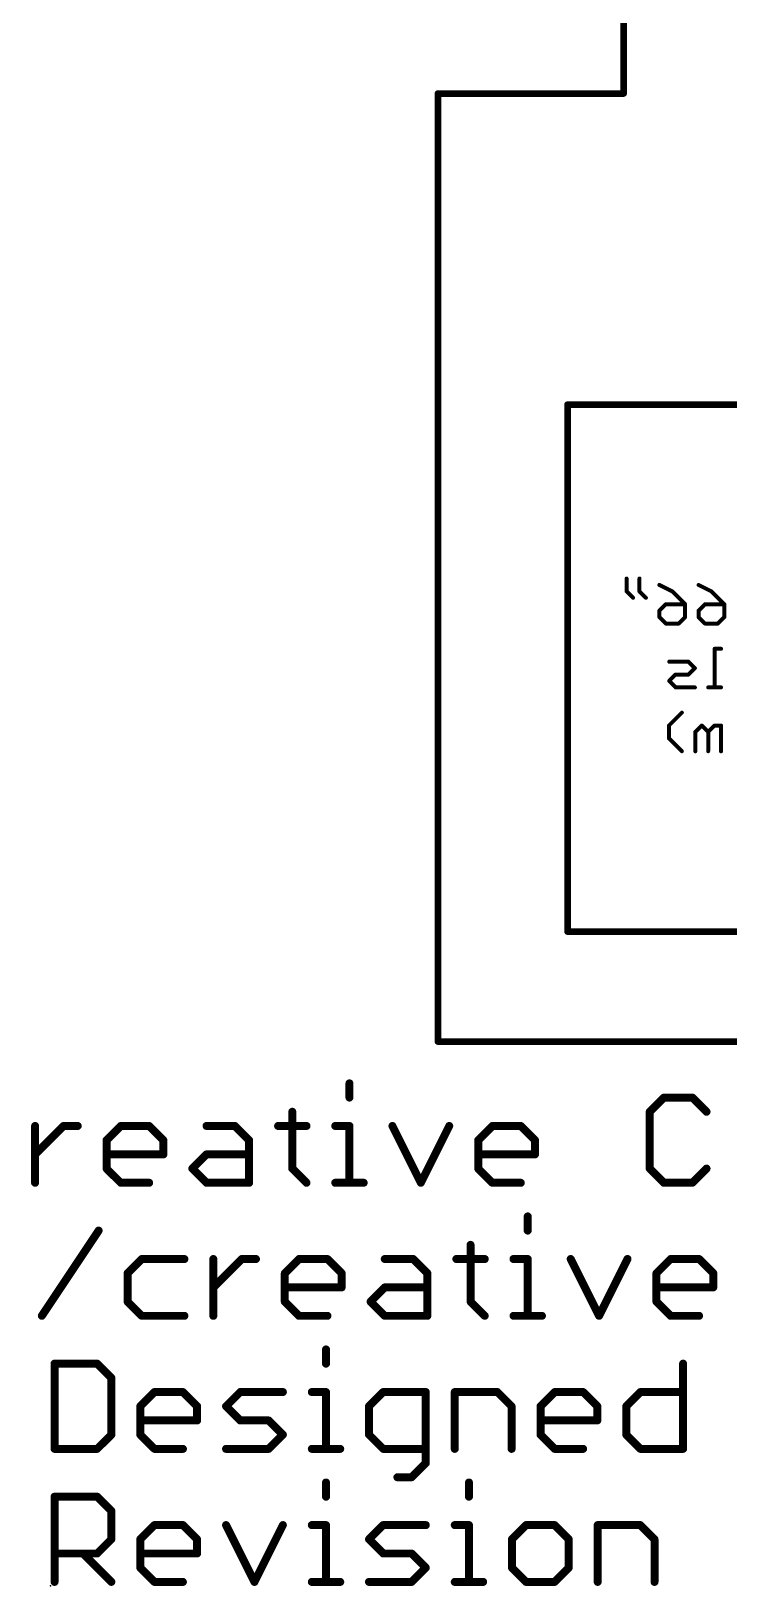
# Model space of a CAD drawing. Extents: x -38 to 69, y -31 to 38.
# Drawn here: x -6.72 to 6.6, y -30.48 to -0.8 of the extents above; entities that cross this region are included whole.
import ezdxf

# ---------------------------------------------------------------- set-up
doc = ezdxf.new("R2010")
doc.units = 0
for name, color, linetype in [('23', 53, 'CONTINUOUS'), ('49', 253, 'CONTINUOUS'), ('51', 53, 'CONTINUOUS')]:
    doc.layers.add(name, color=color, linetype=linetype)

msp = doc.modelspace()

# ---------------------------------------------------------------- linework, layer by layer
at = {"layer": '23'}
msp.add_point((-6.35, -30.48), dxfattribs=at)
at = {"layer": '49', "const_width": 0.127}
for points in [[(4.59, -1.988), (4.59, 2.812)], [(1.045, -20.088), (1.045, -1.988)], [(1.045, -1.988), (4.59, -1.988)], [(19.505, -20.088), (1.045, -20.088)]]:
    msp.add_lwpolyline(points, dxfattribs=at)
at = {"layer": '49', "const_width": 0.0635}
for points in [[(1.045, -1.9563, 1), (1.045, -2.0198)], [(1.0768, -1.988, 1), (1.0133, -1.988)], [(4.5583, -1.988, 1), (4.6217, -1.988)], [(4.59, -2.0198, 1), (4.59, -1.9563)], [(1.045, -20.0563, 1), (1.045, -20.1197)], [(1.0133, -20.088, 1), (1.0768, -20.088)]]:
    msp.add_lwpolyline(points, format="xyb", dxfattribs=at)
at = {"layer": '51'}
for points, const_width in [([(3.5518, -7.928, 1), (3.4882, -7.928)], 0.0635), ([(3.52, -7.8963, 1), (3.52, -7.9597)], 0.0635), ([(4.6658, -11.247, 1), (4.6277, -11.247)], 0.0381), ([(4.9115, -11.247, 1), (4.8734, -11.247)], 0.0381), ([(4.6277, -11.4927, 1), (4.6658, -11.4927)], 0.0381), ([(4.6602, -11.4793, 1), (4.6333, -11.5062)], 0.0381), ([(4.906, -11.4793, 1), (4.879, -11.5062)], 0.0381), ([(4.8734, -11.4927, 1), (4.9115, -11.4927)], 0.0381), ([(5.2808, -11.3528, 1), (5.2638, -11.3869)], 0.0381), ([(5.5315, -11.4793, 1), (5.5046, -11.5062)], 0.0381), ([(5.5095, -11.5098, 1), (5.5266, -11.4757)], 0.0381), ([(6.0292, -11.3528, 1), (6.0122, -11.3869)], 0.0381), ([(6.2799, -11.4793, 1), (6.253, -11.5062)], 0.0381), ([(6.2579, -11.5098, 1), (6.275, -11.4757)], 0.0381), ([(4.7562, -11.6291, 1), (4.7831, -11.6021)], 0.0381), ([(5.0019, -11.6291, 1), (5.0288, -11.6021)], 0.0381), ([(5.2913, -11.8614, 1), (5.2532, -11.8614)], 0.0381), ([(5.2588, -11.8479, 1), (5.2858, -11.8748)], 0.0381), ([(5.3952, -11.7194, 1), (5.3952, -11.7575)], 0.0381), ([(5.4086, -11.752, 1), (5.3817, -11.725)], 0.0381), ([(5.7828, -11.7385, 1), (5.7447, -11.7385)], 0.0381), ([(5.7503, -11.752, 1), (5.7772, -11.725)], 0.0381), ([(5.7638, -11.7575, 1), (5.7638, -11.7194)], 0.0381), ([(6.0398, -11.8614, 1), (6.0017, -11.8614)], 0.0381), ([(6.0072, -11.8479, 1), (6.0342, -11.8748)], 0.0381), ([(6.1436, -11.7194, 1), (6.1436, -11.7575)], 0.0381), ([(6.1571, -11.752, 1), (6.1301, -11.725)], 0.0381), ([(6.5312, -11.7385, 1), (6.4931, -11.7385)], 0.0381), ([(6.4987, -11.752, 1), (6.5257, -11.725)], 0.0381), ([(6.5122, -11.7575, 1), (6.5122, -11.7194)], 0.0381), ([(5.2532, -11.9842, 1), (5.2913, -11.9842)], 0.0381), ([(5.2858, -11.9708, 1), (5.2588, -11.9977)], 0.0381), ([(5.3952, -12.0881, 1), (5.3952, -12.1262)], 0.0381), ([(5.3817, -12.1206, 1), (5.4086, -12.0936)], 0.0381), ([(5.6274, -12.0936, 1), (5.6544, -12.1206)], 0.0381), ([(5.6409, -12.1262, 1), (5.6409, -12.0881)], 0.0381), ([(5.7447, -11.9842, 1), (5.7828, -11.9842)], 0.0381), ([(5.7772, -11.9977, 1), (5.7503, -11.9708)], 0.0381), ([(6.0342, -11.9708, 1), (6.0072, -11.9977)], 0.0381), ([(6.0017, -11.9842, 1), (6.0398, -11.9842)], 0.0381), ([(6.1436, -12.0881, 1), (6.1436, -12.1262)], 0.0381), ([(6.1301, -12.1206, 1), (6.1571, -12.0936)], 0.0381), ([(6.3759, -12.0936, 1), (6.4028, -12.1206)], 0.0381), ([(6.3893, -12.1262, 1), (6.3893, -12.0881)], 0.0381), ([(6.4931, -11.9842, 1), (6.5312, -11.9842)], 0.0381), ([(6.5257, -11.9977, 1), (6.4987, -11.9708)], 0.0381), ([(6.327, -12.57, 1), (6.327, -12.6081)], 0.0381), ([(6.346, -12.5891, 1), (6.3079, -12.5891)], 0.0381), ([(6.4498, -12.6081, 1), (6.4498, -12.57)], 0.0381), ([(5.4594, -12.8158, 1), (5.4594, -12.8539)], 0.0381), ([(5.5823, -13.0615, 1), (5.5823, -13.0996)], 0.0381), ([(5.5957, -13.094, 1), (5.5688, -13.0671)], 0.0381), ([(5.8415, -12.8213, 1), (5.8145, -12.8483)], 0.0381), ([(5.8145, -13.0671, 1), (5.8415, -13.094)], 0.0381), ([(5.828, -12.8539, 1), (5.828, -12.8158)], 0.0381), ([(5.828, -13.0996, 1), (5.828, -13.0615)], 0.0381), ([(5.9644, -12.9712, 1), (5.9374, -12.9442)], 0.0381), ([(5.9374, -12.9712, 1), (5.9644, -12.9442)], 0.0381), ([(5.4729, -13.19, 1), (5.4459, -13.2169)], 0.0381), ([(5.4459, -13.19, 1), (5.4729, -13.2169)], 0.0381), ([(5.5823, -13.3072, 1), (5.5823, -13.3453)], 0.0381), ([(5.5688, -13.3398, 1), (5.5957, -13.3128)], 0.0381), ([(5.9509, -13.3453, 1), (5.9509, -13.3072)], 0.0381), ([(6.2041, -13.3072, 1), (6.2041, -13.3453)], 0.0381), ([(6.3079, -13.3263, 1), (6.346, -13.3263)], 0.0381), ([(6.4498, -13.3453, 1), (6.4498, -13.3072)], 0.0381), ([(5.7149, -13.8217, 1), (5.6879, -13.7948)], 0.0381), ([(5.4422, -14.0405, 1), (5.4691, -14.0675)], 0.0381), ([(5.4747, -14.054, 1), (5.4366, -14.054)], 0.0381), ([(5.9449, -14.1634, 1), (5.9718, -14.1904)], 0.0381), ([(5.9774, -14.1769, 1), (5.9393, -14.1769)], 0.0381), ([(6.0947, -14.0405, 1), (6.0677, -14.0675)], 0.0381), ([(6.0947, -14.0675, 1), (6.0677, -14.0405)], 0.0381), ([(6.2231, -14.1769, 1), (6.185, -14.1769)], 0.0381), ([(6.1906, -14.1634, 1), (6.2176, -14.1904)], 0.0381), ([(6.1906, -14.1904, 1), (6.2176, -14.1634)], 0.0381), ([(6.327, -14.035, 1), (6.327, -14.0731)], 0.0381), ([(6.3404, -14.0675, 1), (6.3135, -14.0405)], 0.0381), ([(6.4689, -14.054, 1), (6.4308, -14.054)], 0.0381), ([(6.4498, -14.0731, 1), (6.4498, -14.035)], 0.0381), ([(5.4691, -14.2863, 1), (5.4422, -14.3132)], 0.0381), ([(5.4366, -14.2998, 1), (5.4747, -14.2998)], 0.0381), ([(5.6879, -14.559, 1), (5.7149, -14.532)], 0.0381), ([(5.9393, -14.5455, 1), (5.9774, -14.5455)], 0.0381), ([(6.185, -14.5455, 1), (6.2231, -14.5455)], 0.0381), ([(6.4308, -14.5455, 1), (6.4689, -14.5455)], 0.0381), ([(3.4882, -17.988, 1), (3.5518, -17.988)], 0.0635), ([(3.52, -17.9563, 1), (3.52, -18.0197)], 0.0635), ([(-0.6057, -20.8856, 1), (-0.6819, -20.8856)], 0.0762), ([(-1.6971, -21.428, 1), (-1.7733, -21.428)], 0.0762), ([(-0.6819, -21.1568, 1), (-0.6057, -21.1568)], 0.0762), ([(5.061, -21.401, 1), (5.1149, -21.4549)], 0.0762), ([(5.1261, -21.428, 1), (5.0499, -21.428)], 0.0762), ([(5.3591, -21.1187, 1), (5.3591, -21.1949)], 0.0762), ([(5.3861, -21.1838, 1), (5.3322, -21.1299)], 0.0762), ([(5.9284, -21.1299, 1), (5.8745, -21.1838)], 0.0762), ([(5.9015, -21.1949, 1), (5.9015, -21.1187)], 0.0762), ([(6.1457, -21.4549, 1), (6.1996, -21.401)], 0.0762), ([(-6.6069, -21.6991, 1), (-6.6831, -21.6991)], 0.0762), ([(-6.1026, -21.661, 1), (-6.1026, -21.7372)], 0.0762), ([(-6.0757, -21.7261, 1), (-6.1296, -21.6722)], 0.0762), ([(-5.8315, -21.7372, 1), (-5.8315, -21.661)], 0.0762), ([(-5.0095, -21.661, 1), (-5.0095, -21.7372)], 0.0762), ([(-4.9826, -21.7261, 1), (-5.0365, -21.6722)], 0.0762), ([(-4.4402, -21.6722, 1), (-4.4941, -21.7261)], 0.0762), ([(-4.4672, -21.7372, 1), (-4.4672, -21.661)], 0.0762), ([(-3.3724, -21.661, 1), (-3.3724, -21.7372)], 0.0762), ([(-2.8031, -21.6722, 1), (-2.857, -21.7261)], 0.0762), ([(-2.83, -21.7372, 1), (-2.83, -21.661)], 0.0762), ([(-2.0064, -21.661, 1), (-2.0064, -21.7372)], 0.0762), ([(-1.464, -21.7372, 1), (-1.464, -21.661)], 0.0762), ([(-0.9149, -21.661, 1), (-0.9149, -21.7372)], 0.0762), ([(-0.6057, -21.6991, 1), (-0.6819, -21.6991)], 0.0762), ([(-0.6438, -21.7372, 1), (-0.6438, -21.661)], 0.0762), ([(0.2106, -21.6821, 1), (0.1424, -21.7162)], 0.0762), ([(1.2952, -21.7162, 1), (1.2271, -21.6821)], 0.0762), ([(2.0848, -21.661, 1), (2.0848, -21.7372)], 0.0762), ([(2.1118, -21.7261, 1), (2.0579, -21.6722)], 0.0762), ([(2.6541, -21.6722, 1), (2.6002, -21.7261)], 0.0762), ([(2.6272, -21.7372, 1), (2.6272, -21.661)], 0.0762), ([(-5.2426, -21.9703, 1), (-5.3188, -21.9703)], 0.0762), ([(-5.3076, -21.9434, 1), (-5.2537, -21.9972)], 0.0762), ([(-4.1579, -21.9703, 1), (-4.2341, -21.9703)], 0.0762), ([(-4.223, -21.9972, 1), (-4.1691, -21.9434)], 0.0762), ([(-2.5208, -21.9703, 1), (-2.597, -21.9703)], 0.0762), ([(-2.5858, -21.9972, 1), (-2.5319, -21.9434)], 0.0762), ([(1.8518, -21.9703, 1), (1.7756, -21.9703)], 0.0762), ([(1.7867, -21.9434, 1), (1.8406, -21.9972)], 0.0762), ([(2.9364, -21.9703, 1), (2.8602, -21.9703)], 0.0762), ([(2.8714, -21.9972, 1), (2.9253, -21.9434)], 0.0762), ([(-6.6719, -22.2145, 1), (-6.618, -22.2684)], 0.0762), ([(-5.2807, -22.2034, 1), (-5.2807, -22.2796)], 0.0762), ([(-4.2341, -22.2415, 1), (-4.1579, -22.2415)], 0.0762), ([(-4.196, -22.2796, 1), (-4.196, -22.2034)], 0.0762), ([(-3.3724, -22.2034, 1), (-3.3724, -22.2796)], 0.0762), ([(-3.3454, -22.2684, 1), (-3.3993, -22.2145)], 0.0762), ([(-2.5589, -22.2796, 1), (-2.5589, -22.2034)], 0.0762), ([(1.8137, -22.2034, 1), (1.8137, -22.2796)], 0.0762), ([(2.8602, -22.2415, 1), (2.9364, -22.2415)], 0.0762), ([(2.8983, -22.2796, 1), (2.8983, -22.2034)], 0.0762), ([(-5.2537, -22.4857, 1), (-5.3076, -22.5396)], 0.0762), ([(-5.3188, -22.5126, 1), (-5.2426, -22.5126)], 0.0762), ([(-3.6166, -22.4857, 1), (-3.6705, -22.5396)], 0.0762), ([(-3.6705, -22.4857, 1), (-3.6166, -22.5396)], 0.0762), ([(-1.7083, -22.4857, 1), (-1.7621, -22.5396)], 0.0762), ([(-1.7733, -22.5126, 1), (-1.6971, -22.5126)], 0.0762), ([(1.8406, -22.4857, 1), (1.7867, -22.5396)], 0.0762), ([(1.7756, -22.5126, 1), (1.8518, -22.5126)], 0.0762), ([(5.1149, -22.4857, 1), (5.061, -22.5396)], 0.0762), ([(5.0499, -22.5126, 1), (5.1261, -22.5126)], 0.0762), ([(6.1996, -22.5396, 1), (6.1457, -22.4857)], 0.0762), ([(-6.6831, -22.7838, 1), (-6.6069, -22.7838)], 0.0762), ([(-5.0095, -22.7457, 1), (-5.0095, -22.8219)], 0.0762), ([(-5.0365, -22.8107, 1), (-4.9826, -22.7569)], 0.0762), ([(-4.4672, -22.8219, 1), (-4.4672, -22.7457)], 0.0762), ([(-3.3724, -22.7457, 1), (-3.3724, -22.8219)], 0.0762), ([(-3.3993, -22.8107, 1), (-3.3454, -22.7569)], 0.0762), ([(-2.597, -22.7838, 1), (-2.5208, -22.7838)], 0.0762), ([(-2.5589, -22.8219, 1), (-2.5589, -22.7457)], 0.0762), ([(-1.491, -22.8107, 1), (-1.4371, -22.7569)], 0.0762), ([(-0.9149, -22.7457, 1), (-0.9149, -22.8219)], 0.0762), ([(-0.6819, -22.7838, 1), (-0.6057, -22.7838)], 0.0762), ([(-0.3726, -22.8219, 1), (-0.3726, -22.7457)], 0.0762), ([(0.6848, -22.7668, 1), (0.7529, -22.8008)], 0.0762), ([(0.6848, -22.8008, 1), (0.7529, -22.7668)], 0.0762), ([(2.0848, -22.7457, 1), (2.0848, -22.8219)], 0.0762), ([(2.0579, -22.8107, 1), (2.1118, -22.7569)], 0.0762), ([(2.6272, -22.8219, 1), (2.6272, -22.7457)], 0.0762), ([(5.3591, -22.7457, 1), (5.3591, -22.8219)], 0.0762), ([(5.3322, -22.8107, 1), (5.3861, -22.7569)], 0.0762), ([(5.8745, -22.7569, 1), (5.9284, -22.8107)], 0.0762), ([(5.9015, -22.8219, 1), (5.9015, -22.7457)], 0.0762), ([(2.7971, -23.4256, 1), (2.7209, -23.4256)], 0.0762), ([(-5.4002, -23.7179, 1), (-5.4636, -23.6757)], 0.0762), ([(2.7209, -23.6968, 1), (2.7971, -23.6968)], 0.0762), ([(1.7056, -23.968, 1), (1.6294, -23.968)], 0.0762), ([(-4.6082, -24.201, 1), (-4.6082, -24.2772)], 0.0762), ([(-4.5813, -24.2661, 1), (-4.6352, -24.2122)], 0.0762), ([(-3.7948, -24.2772, 1), (-3.7948, -24.201)], 0.0762), ([(-3.2042, -24.2391, 1), (-3.2804, -24.2391)], 0.0762), ([(-2.6999, -24.201, 1), (-2.6999, -24.2772)], 0.0762), ([(-2.673, -24.2661, 1), (-2.7269, -24.2122)], 0.0762), ([(-2.4288, -24.2772, 1), (-2.4288, -24.201)], 0.0762), ([(-1.6068, -24.201, 1), (-1.6068, -24.2772)], 0.0762), ([(-1.5799, -24.2661, 1), (-1.6337, -24.2122)], 0.0762), ([(-1.0375, -24.2122, 1), (-1.0914, -24.2661)], 0.0762), ([(-1.0645, -24.2772, 1), (-1.0645, -24.201)], 0.0762), ([(0.0304, -24.201, 1), (0.0304, -24.2772)], 0.0762), ([(0.5996, -24.2122, 1), (0.5458, -24.2661)], 0.0762), ([(0.5727, -24.2772, 1), (0.5727, -24.201)], 0.0762), ([(1.3964, -24.201, 1), (1.3964, -24.2772)], 0.0762), ([(1.9387, -24.2772, 1), (1.9387, -24.201)], 0.0762), ([(2.4878, -24.201, 1), (2.4878, -24.2772)], 0.0762), ([(2.7971, -24.2391, 1), (2.7209, -24.2391)], 0.0762), ([(2.759, -24.2772, 1), (2.759, -24.201)], 0.0762), ([(3.6133, -24.2221, 1), (3.5452, -24.2562)], 0.0762), ([(4.698, -24.2562, 1), (4.6298, -24.2221)], 0.0762), ([(5.4876, -24.201, 1), (5.4876, -24.2772)], 0.0762), ([(5.5145, -24.2661, 1), (5.4606, -24.2122)], 0.0762), ([(6.0568, -24.2122, 1), (6.0029, -24.2661)], 0.0762), ([(6.0299, -24.2772, 1), (6.0299, -24.201)], 0.0762), ([(-4.8413, -24.5103, 1), (-4.9175, -24.5103)], 0.0762), ([(-4.9064, -24.4834, 1), (-4.8525, -24.5372)], 0.0762), ([(-1.8399, -24.5103, 1), (-1.9161, -24.5103)], 0.0762), ([(-1.9049, -24.4834, 1), (-1.851, -24.5372)], 0.0762), ([(-0.7552, -24.5103, 1), (-0.8314, -24.5103)], 0.0762), ([(-0.8202, -24.5372, 1), (-0.7664, -24.4834)], 0.0762), ([(0.882, -24.5103, 1), (0.8058, -24.5103)], 0.0762), ([(0.8169, -24.5372, 1), (0.8708, -24.4834)], 0.0762), ([(5.2545, -24.5103, 1), (5.1783, -24.5103)], 0.0762), ([(5.1894, -24.4834, 1), (5.2433, -24.5372)], 0.0762), ([(6.3391, -24.5103, 1), (6.2629, -24.5103)], 0.0762), ([(6.2741, -24.5372, 1), (6.328, -24.4834)], 0.0762), ([(-3.2692, -24.7545, 1), (-3.2153, -24.8084)], 0.0762), ([(-1.878, -24.7434, 1), (-1.878, -24.8196)], 0.0762), ([(-0.8314, -24.7815, 1), (-0.7552, -24.7815)], 0.0762), ([(-0.7933, -24.8196, 1), (-0.7933, -24.7434)], 0.0762), ([(0.0304, -24.7434, 1), (0.0304, -24.8196)], 0.0762), ([(0.0573, -24.8084, 1), (0.0034, -24.7545)], 0.0762), ([(0.8439, -24.8196, 1), (0.8439, -24.7434)], 0.0762), ([(5.2164, -24.7434, 1), (5.2164, -24.8196)], 0.0762), ([(6.2629, -24.7815, 1), (6.3391, -24.7815)], 0.0762), ([(6.301, -24.8196, 1), (6.301, -24.7434)], 0.0762), ([(-4.8525, -25.0257, 1), (-4.9064, -25.0796)], 0.0762), ([(-4.9175, -25.0526, 1), (-4.8413, -25.0526)], 0.0762), ([(-1.851, -25.0257, 1), (-1.9049, -25.0796)], 0.0762), ([(-1.9161, -25.0526, 1), (-1.8399, -25.0526)], 0.0762), ([(-0.2139, -25.0257, 1), (-0.2677, -25.0796)], 0.0762), ([(-0.2677, -25.0257, 1), (-0.2139, -25.0796)], 0.0762), ([(1.6945, -25.0257, 1), (1.6406, -25.0796)], 0.0762), ([(1.6294, -25.0526, 1), (1.7056, -25.0526)], 0.0762), ([(5.2433, -25.0257, 1), (5.1894, -25.0796)], 0.0762), ([(5.1783, -25.0526, 1), (5.2545, -25.0526)], 0.0762), ([(-6.5483, -25.3027, 1), (-6.4849, -25.3449)], 0.0762), ([(-4.6082, -25.2857, 1), (-4.6082, -25.3619)], 0.0762), ([(-4.6352, -25.3507, 1), (-4.5813, -25.2969)], 0.0762), ([(-3.7948, -25.3619, 1), (-3.7948, -25.2857)], 0.0762), ([(-3.2804, -25.3238, 1), (-3.2042, -25.3238)], 0.0762), ([(-1.6068, -25.2857, 1), (-1.6068, -25.3619)], 0.0762), ([(-1.6337, -25.3507, 1), (-1.5799, -25.2969)], 0.0762), ([(-1.0645, -25.3619, 1), (-1.0645, -25.2857)], 0.0762), ([(0.0304, -25.2857, 1), (0.0304, -25.3619)], 0.0762), ([(0.0034, -25.3507, 1), (0.0573, -25.2969)], 0.0762), ([(0.8058, -25.3238, 1), (0.882, -25.3238)], 0.0762), ([(0.8439, -25.3619, 1), (0.8439, -25.2857)], 0.0762), ([(1.9117, -25.3507, 1), (1.9656, -25.2969)], 0.0762), ([(2.4878, -25.2857, 1), (2.4878, -25.3619)], 0.0762), ([(2.7209, -25.3238, 1), (2.7971, -25.3238)], 0.0762), ([(3.0301, -25.3619, 1), (3.0301, -25.2857)], 0.0762), ([(4.0875, -25.3068, 1), (4.1556, -25.3408)], 0.0762), ([(4.0875, -25.3408, 1), (4.1556, -25.3068)], 0.0762), ([(5.4876, -25.2857, 1), (5.4876, -25.3619)], 0.0762), ([(5.4606, -25.3507, 1), (5.5145, -25.2969)], 0.0762), ([(6.0299, -25.3619, 1), (6.0299, -25.2857)], 0.0762), ([(-1.0531, -25.9656, 1), (-1.1293, -25.9656)], 0.0762), ([(-6.2357, -26.2368, 1), (-6.3119, -26.2368)], 0.0762), ([(-6.2738, -26.1987, 1), (-6.2738, -26.2749)], 0.0762), ([(-5.4334, -26.2099, 1), (-5.4872, -26.2638)], 0.0762), ([(-5.4603, -26.2749, 1), (-5.4603, -26.1987)], 0.0762), ([(-1.1293, -26.2368, 1), (-1.0531, -26.2368)], 0.0762), ([(5.7633, -26.2368, 1), (5.6871, -26.2368)], 0.0762), ([(-5.151, -26.508, 1), (-5.2272, -26.508)], 0.0762), ([(-5.2161, -26.5349, 1), (-5.1622, -26.481)], 0.0762), ([(-4.3655, -26.741, 1), (-4.3655, -26.8172)], 0.0762), ([(-4.3385, -26.8061, 1), (-4.3924, -26.7522)], 0.0762), ([(-3.7962, -26.7522, 1), (-3.8501, -26.8061)], 0.0762), ([(-3.8232, -26.8172, 1), (-3.8232, -26.741)], 0.0762), ([(-2.7283, -26.741, 1), (-2.7283, -26.8172)], 0.0762), ([(-2.7014, -26.8061, 1), (-2.7553, -26.7522)], 0.0762), ([(-1.9148, -26.8172, 1), (-1.9148, -26.741)], 0.0762), ([(-1.3623, -26.741, 1), (-1.3623, -26.8172)], 0.0762), ([(-1.0531, -26.7791, 1), (-1.1293, -26.7791)], 0.0762), ([(-1.0912, -26.8172, 1), (-1.0912, -26.741)], 0.0762), ([(0.0003, -26.741, 1), (0.0003, -26.8172)], 0.0762), ([(0.0272, -26.8061, 1), (-0.0267, -26.7522)], 0.0762), ([(0.8519, -26.7791, 1), (0.7757, -26.7791)], 0.0762), ([(0.8138, -26.8172, 1), (0.8138, -26.741)], 0.0762), ([(1.4044, -26.7791, 1), (1.3282, -26.7791)], 0.0762), ([(1.3663, -26.741, 1), (1.3663, -26.8172)], 0.0762), ([(2.2067, -26.7522, 1), (2.1528, -26.8061)], 0.0762), ([(2.1798, -26.8172, 1), (2.1798, -26.741)], 0.0762), ([(3.2746, -26.741, 1), (3.2746, -26.8172)], 0.0762), ([(3.3015, -26.8061, 1), (3.2476, -26.7522)], 0.0762), ([(3.8439, -26.7522, 1), (3.79, -26.8061)], 0.0762), ([(3.8169, -26.8172, 1), (3.8169, -26.741)], 0.0762), ([(4.9117, -26.741, 1), (4.9117, -26.8172)], 0.0762), ([(4.9387, -26.8061, 1), (4.8848, -26.7522)], 0.0762), ([(5.7252, -26.8172, 1), (5.7252, -26.741)], 0.0762), ([(-4.5985, -27.0503, 1), (-4.6747, -27.0503)], 0.0762), ([(-4.6636, -27.0234, 1), (-4.6097, -27.0772)], 0.0762), ([(-3.5139, -27.0503, 1), (-3.5901, -27.0503)], 0.0762), ([(-3.5789, -27.0772, 1), (-3.525, -27.0234)], 0.0762), ([(-2.9725, -27.0234, 1), (-3.0264, -27.0772)], 0.0762), ([(-3.0264, -27.0234, 1), (-2.9725, -27.0772)], 0.0762), ([(-0.2328, -27.0503, 1), (-0.309, -27.0503)], 0.0762), ([(-0.2978, -27.0234, 1), (-0.244, -27.0772)], 0.0762), ([(2.489, -27.0503, 1), (2.4128, -27.0503)], 0.0762), ([(2.424, -27.0772, 1), (2.4779, -27.0234)], 0.0762), ([(3.0415, -27.0503, 1), (2.9653, -27.0503)], 0.0762), ([(2.9765, -27.0234, 1), (3.0304, -27.0772)], 0.0762), ([(4.1262, -27.0503, 1), (4.05, -27.0503)], 0.0762), ([(4.0611, -27.0772, 1), (4.115, -27.0234)], 0.0762), ([(4.6787, -27.0503, 1), (4.6025, -27.0503)], 0.0762), ([(4.6136, -27.0234, 1), (4.6675, -27.0772)], 0.0762), ([(-4.6366, -27.2834, 1), (-4.6366, -27.3596)], 0.0762), ([(-3.5901, -27.3215, 1), (-3.5139, -27.3215)], 0.0762), ([(-3.552, -27.3596, 1), (-3.552, -27.2834)], 0.0762), ([(-2.7283, -27.2834, 1), (-2.7283, -27.3596)], 0.0762), ([(-2.7553, -27.3484, 1), (-2.7014, -27.2945)], 0.0762), ([(-2.1591, -27.2945, 1), (-2.2129, -27.3484)], 0.0762), ([(-2.186, -27.3596, 1), (-2.186, -27.2834)], 0.0762), ([(3.0034, -27.2834, 1), (3.0034, -27.3596)], 0.0762), ([(4.05, -27.3215, 1), (4.1262, -27.3215)], 0.0762), ([(4.0881, -27.3596, 1), (4.0881, -27.2834)], 0.0762), ([(-5.2272, -27.5926, 1), (-5.151, -27.5926)], 0.0762), ([(-5.1622, -27.6196, 1), (-5.2161, -27.5657)], 0.0762), ([(-4.6097, -27.5657, 1), (-4.6636, -27.6196)], 0.0762), ([(-4.6747, -27.5926, 1), (-4.5985, -27.5926)], 0.0762), ([(-1.8879, -27.6196, 1), (-1.9418, -27.5657)], 0.0762), ([(-1.9418, -27.6196, 1), (-1.8879, -27.5657)], 0.0762), ([(-0.244, -27.5657, 1), (-0.2978, -27.6196)], 0.0762), ([(-0.309, -27.5926, 1), (-0.2328, -27.5926)], 0.0762), ([(3.0304, -27.5657, 1), (2.9765, -27.6196)], 0.0762), ([(2.9653, -27.5926, 1), (3.0415, -27.5926)], 0.0762), ([(4.6675, -27.5657, 1), (4.6136, -27.6196)], 0.0762), ([(4.6025, -27.5926, 1), (4.6787, -27.5926)], 0.0762), ([(-6.2738, -27.8257, 1), (-6.2738, -27.9019)], 0.0762), ([(-6.3119, -27.8638, 1), (-6.2357, -27.8638)], 0.0762), ([(-5.4872, -27.8369, 1), (-5.4334, -27.8907)], 0.0762), ([(-5.4603, -27.9019, 1), (-5.4603, -27.8257)], 0.0762), ([(-4.3655, -27.8257, 1), (-4.3655, -27.9019)], 0.0762), ([(-4.3924, -27.8907, 1), (-4.3385, -27.8369)], 0.0762), ([(-3.8232, -27.9019, 1), (-3.8232, -27.8257)], 0.0762), ([(-2.9995, -27.8257, 1), (-2.9995, -27.9019)], 0.0762), ([(-2.2129, -27.8369, 1), (-2.1591, -27.8907)], 0.0762), ([(-2.186, -27.9019, 1), (-2.186, -27.8257)], 0.0762), ([(-1.3623, -27.8257, 1), (-1.3623, -27.9019)], 0.0762), ([(-1.1293, -27.8638, 1), (-1.0531, -27.8638)], 0.0762), ([(-0.82, -27.9019, 1), (-0.82, -27.8257)], 0.0762), ([(0.0003, -27.8257, 1), (0.0003, -27.9019)], 0.0762), ([(-0.0267, -27.8907, 1), (0.0272, -27.8369)], 0.0762), ([(0.8138, -27.9019, 1), (0.8138, -27.8257)], 0.0762), ([(1.3282, -27.8638, 1), (1.4044, -27.8638)], 0.0762), ([(2.4128, -27.8638, 1), (2.489, -27.8638)], 0.0762), ([(3.2746, -27.8257, 1), (3.2746, -27.9019)], 0.0762), ([(3.2476, -27.8907, 1), (3.3015, -27.8369)], 0.0762), ([(3.8169, -27.9019, 1), (3.8169, -27.8257)], 0.0762), ([(4.9117, -27.8257, 1), (4.9117, -27.9019)], 0.0762), ([(4.8848, -27.8907, 1), (4.9387, -27.8369)], 0.0762), ([(5.6871, -27.8638, 1), (5.7633, -27.8638)], 0.0762), ([(5.7252, -27.9019, 1), (5.7252, -27.8257)], 0.0762), ([(0.7757, -28.135, 1), (0.8519, -28.135)], 0.0762), ([(0.8407, -28.1619, 1), (0.7868, -28.108)], 0.0762), ([(-1.0531, -28.5056, 1), (-1.1293, -28.5056)], 0.0762), ([(0.2714, -28.368, 1), (0.2714, -28.4442)], 0.0762), ([(0.5157, -28.3792, 1), (0.5695, -28.4331)], 0.0762), ([(0.5426, -28.4442, 1), (0.5426, -28.368)], 0.0762), ([(1.6755, -28.5056, 1), (1.5993, -28.5056)], 0.0762), ([(-6.2357, -28.7768, 1), (-6.3119, -28.7768)], 0.0762), ([(-6.2738, -28.7387, 1), (-6.2738, -28.8149)], 0.0762), ([(-5.4334, -28.7499, 1), (-5.4872, -28.8038)], 0.0762), ([(-5.4603, -28.8149, 1), (-5.4603, -28.7387)], 0.0762), ([(-1.1293, -28.7768, 1), (-1.0531, -28.7768)], 0.0762), ([(1.5993, -28.7768, 1), (1.6755, -28.7768)], 0.0762), ([(-5.151, -29.048, 1), (-5.2272, -29.048)], 0.0762), ([(-5.2161, -29.0749, 1), (-5.1622, -29.021)], 0.0762), ([(-4.3655, -29.281, 1), (-4.3655, -29.3572)], 0.0762), ([(-4.3385, -29.3461, 1), (-4.3924, -29.2922)], 0.0762), ([(-3.7962, -29.2922, 1), (-3.8501, -29.3461)], 0.0762), ([(-3.8232, -29.3572, 1), (-3.8232, -29.281)], 0.0762), ([(-2.9654, -29.3021, 1), (-3.0336, -29.3362)], 0.0762), ([(-1.8808, -29.3362, 1), (-1.9489, -29.3021)], 0.0762), ([(-1.3623, -29.281, 1), (-1.3623, -29.3572)], 0.0762), ([(-1.0531, -29.3191, 1), (-1.1293, -29.3191)], 0.0762), ([(-1.0912, -29.3572, 1), (-1.0912, -29.281)], 0.0762), ([(0.0003, -29.281, 1), (0.0003, -29.3572)], 0.0762), ([(0.0272, -29.3461, 1), (-0.0267, -29.2922)], 0.0762), ([(0.8138, -29.3572, 1), (0.8138, -29.281)], 0.0762), ([(1.3663, -29.281, 1), (1.3663, -29.3572)], 0.0762), ([(1.6755, -29.3191, 1), (1.5993, -29.3191)], 0.0762), ([(1.6374, -29.3572, 1), (1.6374, -29.281)], 0.0762), ([(2.7289, -29.281, 1), (2.7289, -29.3572)], 0.0762), ([(2.7558, -29.3461, 1), (2.7019, -29.2922)], 0.0762), ([(3.2981, -29.2922, 1), (3.2443, -29.3461)], 0.0762), ([(3.2712, -29.3572, 1), (3.2712, -29.281)], 0.0762), ([(4.133, -29.3191, 1), (4.0568, -29.3191)], 0.0762), ([(4.0949, -29.281, 1), (4.0949, -29.3572)], 0.0762), ([(4.9353, -29.2922, 1), (4.8814, -29.3461)], 0.0762), ([(4.9084, -29.3572, 1), (4.9084, -29.281)], 0.0762), ([(-5.2272, -29.5903, 1), (-5.151, -29.5903)], 0.0762), ([(-5.1622, -29.6172, 1), (-5.2161, -29.5634)], 0.0762), ([(-4.5985, -29.5903, 1), (-4.6747, -29.5903)], 0.0762), ([(-4.6636, -29.5634, 1), (-4.6097, -29.6172)], 0.0762), ([(-3.5139, -29.5903, 1), (-3.5901, -29.5903)], 0.0762), ([(-3.5789, -29.6172, 1), (-3.525, -29.5634)], 0.0762), ([(-0.244, -29.5634, 1), (-0.2978, -29.6172)], 0.0762), ([(-0.2978, -29.5634, 1), (-0.244, -29.6172)], 0.0762), ([(2.4958, -29.5903, 1), (2.4196, -29.5903)], 0.0762), ([(2.4308, -29.5634, 1), (2.4846, -29.6172)], 0.0762), ([(3.5805, -29.5903, 1), (3.5043, -29.5903)], 0.0762), ([(3.5154, -29.6172, 1), (3.5693, -29.5634)], 0.0762), ([(5.2176, -29.5903, 1), (5.1414, -29.5903)], 0.0762), ([(5.1526, -29.6172, 1), (5.2065, -29.5634)], 0.0762), ([(-6.2738, -29.8234, 1), (-6.2738, -29.8996)], 0.0762), ([(-5.7045, -29.8345, 1), (-5.7584, -29.8884)], 0.0762), ([(-5.4872, -29.8345, 1), (-5.4334, -29.8884)], 0.0762), ([(-5.4603, -29.8996, 1), (-5.4603, -29.8234)], 0.0762), ([(-4.6366, -29.8234, 1), (-4.6366, -29.8996)], 0.0762), ([(-3.5901, -29.8615, 1), (-3.5139, -29.8615)], 0.0762), ([(-3.552, -29.8996, 1), (-3.552, -29.8234)], 0.0762), ([(0.0003, -29.8234, 1), (0.0003, -29.8996)], 0.0762), ([(-0.0267, -29.8884, 1), (0.0272, -29.8345)], 0.0762), ([(0.5695, -29.8345, 1), (0.5157, -29.8884)], 0.0762), ([(0.5426, -29.8996, 1), (0.5426, -29.8234)], 0.0762), ([(-4.6097, -30.1057, 1), (-4.6636, -30.1596)], 0.0762), ([(-4.6747, -30.1326, 1), (-4.5985, -30.1326)], 0.0762), ([(0.8407, -30.1596, 1), (0.7868, -30.1057)], 0.0762), ([(0.7868, -30.1596, 1), (0.8407, -30.1057)], 0.0762), ([(2.4846, -30.1057, 1), (2.4308, -30.1596)], 0.0762), ([(2.4196, -30.1326, 1), (2.4958, -30.1326)], 0.0762), ([(3.5043, -30.1326, 1), (3.5805, -30.1326)], 0.0762), ([(3.5693, -30.1596, 1), (3.5154, -30.1057)], 0.0762), ([(-6.3119, -30.4038, 1), (-6.2357, -30.4038)], 0.0762), ([(-5.2161, -30.4307, 1), (-5.1622, -30.3769)], 0.0762), ([(-4.3655, -30.3657, 1), (-4.3655, -30.4419)], 0.0762), ([(-4.3924, -30.4307, 1), (-4.3385, -30.3769)], 0.0762), ([(-3.8232, -30.4419, 1), (-3.8232, -30.3657)], 0.0762), ([(-2.4912, -30.3868, 1), (-2.4231, -30.4208)], 0.0762), ([(-2.4912, -30.4208, 1), (-2.4231, -30.3868)], 0.0762), ([(-1.3623, -30.3657, 1), (-1.3623, -30.4419)], 0.0762), ([(-1.1293, -30.4038, 1), (-1.0531, -30.4038)], 0.0762), ([(-0.82, -30.4419, 1), (-0.82, -30.3657)], 0.0762), ([(-0.2709, -30.3657, 1), (-0.2709, -30.4419)], 0.0762), ([(0.5157, -30.3769, 1), (0.5695, -30.4307)], 0.0762), ([(0.5426, -30.4419, 1), (0.5426, -30.3657)], 0.0762), ([(1.3663, -30.3657, 1), (1.3663, -30.4419)], 0.0762), ([(1.5993, -30.4038, 1), (1.6755, -30.4038)], 0.0762), ([(1.9086, -30.4419, 1), (1.9086, -30.3657)], 0.0762), ([(2.7289, -30.3657, 1), (2.7289, -30.4419)], 0.0762), ([(2.7019, -30.4307, 1), (2.7558, -30.3769)], 0.0762), ([(3.2443, -30.3769, 1), (3.2981, -30.4307)], 0.0762), ([(3.2712, -30.4419, 1), (3.2712, -30.3657)], 0.0762), ([(4.0568, -30.4038, 1), (4.133, -30.4038)], 0.0762), ([(5.1414, -30.4038, 1), (5.2176, -30.4038)], 0.0762)]:
    msp.add_lwpolyline(points, format="xyb", dxfattribs=dict(at, const_width=const_width))
for points, const_width in [([(3.52, -17.988), (3.52, -7.928)], 0.127), ([(3.52, -7.928), (16.94, -7.928)], 0.127), ([(4.6467, -11.247), (4.6467, -11.4927)], 0.0762), ([(4.8925, -11.247), (4.8925, -11.4927)], 0.0762), ([(4.6467, -11.4927), (4.7696, -11.6156)], 0.0762), ([(4.8925, -11.4927), (5.0154, -11.6156)], 0.0762), ([(5.2723, -11.3699), (5.518, -11.4927)], 0.0762), ([(5.518, -11.4927), (5.7638, -11.7385)], 0.0762), ([(6.0207, -11.3699), (6.2665, -11.4927)], 0.0762), ([(6.2665, -11.4927), (6.5122, -11.7385)], 0.0762), ([(5.2723, -11.8614), (5.3952, -11.7385)], 0.0762), ([(5.2723, -11.9842), (5.2723, -11.8614)], 0.0762), ([(5.3952, -11.7385), (5.7638, -11.7385)], 0.0762), ([(5.7638, -11.7385), (5.7638, -11.9842)], 0.0762), ([(6.0207, -11.8614), (6.1436, -11.7385)], 0.0762), ([(6.0207, -11.9842), (6.0207, -11.8614)], 0.0762), ([(6.1436, -11.7385), (6.5122, -11.7385)], 0.0762), ([(6.5122, -11.7385), (6.5122, -11.9842)], 0.0762), ([(5.3952, -12.1071), (5.2723, -11.9842)], 0.0762), ([(5.6409, -12.1071), (5.3952, -12.1071)], 0.0762), ([(5.7638, -11.9842), (5.6409, -12.1071)], 0.0762), ([(6.1436, -12.1071), (6.0207, -11.9842)], 0.0762), ([(6.3893, -12.1071), (6.1436, -12.1071)], 0.0762), ([(6.5122, -11.9842), (6.3893, -12.1071)], 0.0762), ([(6.4498, -12.5891), (6.327, -12.5891)], 0.0762), ([(6.327, -12.5891), (6.327, -13.3263)], 0.0762), ([(5.828, -12.8348), (5.4594, -12.8348)], 0.0762), ([(5.4594, -13.2034), (5.5823, -13.0806)], 0.0762), ([(5.5823, -13.0806), (5.828, -13.0806)], 0.0762), ([(5.9509, -12.9577), (5.828, -12.8348)], 0.0762), ([(5.828, -13.0806), (5.9509, -12.9577)], 0.0762), ([(5.5823, -13.3263), (5.4594, -13.2034)], 0.0762), ([(5.9509, -13.3263), (5.5823, -13.3263)], 0.0762), ([(6.4498, -13.3263), (6.2041, -13.3263)], 0.0762), ([(5.4557, -14.054), (5.7014, -13.8083)], 0.0762), ([(5.4557, -14.2998), (5.4557, -14.054)], 0.0762), ([(6.0812, -14.054), (5.9583, -14.1769)], 0.0762), ([(5.9583, -14.1769), (5.9583, -14.5455)], 0.0762), ([(6.2041, -14.1769), (6.0812, -14.054)], 0.0762), ([(6.327, -14.054), (6.2041, -14.1769)], 0.0762), ([(6.2041, -14.1769), (6.2041, -14.5455)], 0.0762), ([(6.4498, -14.054), (6.327, -14.054)], 0.0762), ([(6.4498, -14.5455), (6.4498, -14.054)], 0.0762), ([(5.7014, -14.5455), (5.4557, -14.2998)], 0.0762), ([(16.94, -17.988), (3.52, -17.988)], 0.127), ([(-0.6438, -20.8856), (-0.6438, -21.1568)], 0.1524), ([(-1.7352, -21.428), (-1.7352, -22.5126)], 0.1524), ([(5.3591, -21.1568), (5.088, -21.428)], 0.1524), ([(5.088, -21.428), (5.088, -22.5126)], 0.1524), ([(5.9015, -21.1568), (5.3591, -21.1568)], 0.1524), ([(6.1726, -21.428), (5.9015, -21.1568)], 0.1524), ([(-6.645, -22.7838), (-6.645, -21.6991)], 0.1524), ([(-6.645, -22.2415), (-6.1026, -21.6991)], 0.1524), ([(-6.1026, -21.6991), (-5.8315, -21.6991)], 0.1524), ([(-5.2807, -21.9703), (-5.0095, -21.6991)], 0.1524), ([(-5.0095, -21.6991), (-4.4672, -21.6991)], 0.1524), ([(-4.4672, -21.6991), (-4.196, -21.9703)], 0.1524), ([(-3.3724, -21.6991), (-2.83, -21.6991)], 0.1524), ([(-2.83, -21.6991), (-2.5589, -21.9703)], 0.1524), ([(-2.0064, -21.6991), (-1.464, -21.6991)], 0.1524), ([(-0.9149, -21.6991), (-0.6438, -21.6991)], 0.1524), ([(-0.6438, -21.6991), (-0.6438, -22.7838)], 0.1524), ([(0.1765, -21.6991), (0.7188, -22.7838)], 0.1524), ([(0.7188, -22.7838), (1.2612, -21.6991)], 0.1524), ([(1.8137, -21.9703), (2.0848, -21.6991)], 0.1524), ([(2.0848, -21.6991), (2.6272, -21.6991)], 0.1524), ([(2.6272, -21.6991), (2.8983, -21.9703)], 0.1524), ([(-5.2807, -22.5126), (-5.2807, -21.9703)], 0.1524), ([(-4.196, -21.9703), (-4.196, -22.2415)], 0.1524), ([(-2.5589, -21.9703), (-2.5589, -22.7838)], 0.1524), ([(1.8137, -22.5126), (1.8137, -21.9703)], 0.1524), ([(2.8983, -21.9703), (2.8983, -22.2415)], 0.1524), ([(-4.196, -22.2415), (-5.2807, -22.2415)], 0.1524), ([(-3.6435, -22.5126), (-3.3724, -22.2415)], 0.1524), ([(-3.3724, -22.2415), (-2.5589, -22.2415)], 0.1524), ([(2.8983, -22.2415), (1.8137, -22.2415)], 0.1524), ([(-5.0095, -22.7838), (-5.2807, -22.5126)], 0.1524), ([(-3.3724, -22.7838), (-3.6435, -22.5126)], 0.1524), ([(-1.7352, -22.5126), (-1.464, -22.7838)], 0.1524), ([(2.0848, -22.7838), (1.8137, -22.5126)], 0.1524), ([(5.088, -22.5126), (5.3591, -22.7838)], 0.1524), ([(5.9015, -22.7838), (6.1726, -22.5126)], 0.1524), ([(-4.4672, -22.7838), (-5.0095, -22.7838)], 0.1524), ([(-2.5589, -22.7838), (-3.3724, -22.7838)], 0.1524), ([(-0.9149, -22.7838), (-0.3726, -22.7838)], 0.1524), ([(2.6272, -22.7838), (2.0848, -22.7838)], 0.1524), ([(5.3591, -22.7838), (5.9015, -22.7838)], 0.1524), ([(2.759, -23.4256), (2.759, -23.6968)], 0.1524), ([(-6.5166, -25.3238), (-5.4319, -23.6968)], 0.1524), ([(1.6675, -23.968), (1.6675, -25.0526)], 0.1524), ([(-4.6082, -24.2391), (-4.8794, -24.5103)], 0.1524), ([(-3.7948, -24.2391), (-4.6082, -24.2391)], 0.1524), ([(-3.2423, -25.3238), (-3.2423, -24.2391)], 0.1524), ([(-3.2423, -24.7815), (-2.6999, -24.2391)], 0.1524), ([(-2.6999, -24.2391), (-2.4288, -24.2391)], 0.1524), ([(-1.878, -24.5103), (-1.6068, -24.2391)], 0.1524), ([(-1.6068, -24.2391), (-1.0645, -24.2391)], 0.1524), ([(-1.0645, -24.2391), (-0.7933, -24.5103)], 0.1524), ([(0.0304, -24.2391), (0.5727, -24.2391)], 0.1524), ([(0.5727, -24.2391), (0.8439, -24.5103)], 0.1524), ([(1.3964, -24.2391), (1.9387, -24.2391)], 0.1524), ([(2.4878, -24.2391), (2.759, -24.2391)], 0.1524), ([(2.759, -24.2391), (2.759, -25.3238)], 0.1524), ([(3.5792, -24.2391), (4.1216, -25.3238)], 0.1524), ([(4.1216, -25.3238), (4.6639, -24.2391)], 0.1524), ([(5.2164, -24.5103), (5.4876, -24.2391)], 0.1524), ([(5.4876, -24.2391), (6.0299, -24.2391)], 0.1524), ([(6.0299, -24.2391), (6.301, -24.5103)], 0.1524), ([(-4.8794, -24.5103), (-4.8794, -25.0526)], 0.1524), ([(-1.878, -25.0526), (-1.878, -24.5103)], 0.1524), ([(-0.7933, -24.5103), (-0.7933, -24.7815)], 0.1524), ([(0.8439, -24.5103), (0.8439, -25.3238)], 0.1524), ([(5.2164, -25.0526), (5.2164, -24.5103)], 0.1524), ([(6.301, -24.5103), (6.301, -24.7815)], 0.1524), ([(-0.7933, -24.7815), (-1.878, -24.7815)], 0.1524), ([(-0.2408, -25.0526), (0.0304, -24.7815)], 0.1524), ([(0.0304, -24.7815), (0.8439, -24.7815)], 0.1524), ([(6.301, -24.7815), (5.2164, -24.7815)], 0.1524), ([(-4.8794, -25.0526), (-4.6082, -25.3238)], 0.1524), ([(-1.6068, -25.3238), (-1.878, -25.0526)], 0.1524), ([(0.0304, -25.3238), (-0.2408, -25.0526)], 0.1524), ([(1.6675, -25.0526), (1.9387, -25.3238)], 0.1524), ([(5.4876, -25.3238), (5.2164, -25.0526)], 0.1524), ([(-4.6082, -25.3238), (-3.7948, -25.3238)], 0.1524), ([(-1.0645, -25.3238), (-1.6068, -25.3238)], 0.1524), ([(0.8439, -25.3238), (0.0304, -25.3238)], 0.1524), ([(2.4878, -25.3238), (3.0301, -25.3238)], 0.1524), ([(6.0299, -25.3238), (5.4876, -25.3238)], 0.1524), ([(-1.0912, -25.9656), (-1.0912, -26.2368)], 0.1524), ([(-6.2738, -26.2368), (-6.2738, -27.8638)], 0.1524), ([(-5.4603, -26.2368), (-6.2738, -26.2368)], 0.1524), ([(-5.1891, -26.508), (-5.4603, -26.2368)], 0.1524), ([(5.7252, -26.2368), (5.7252, -27.8638)], 0.1524), ([(-5.1891, -27.5926), (-5.1891, -26.508)], 0.1524), ([(-4.6366, -27.0503), (-4.3655, -26.7791)], 0.1524), ([(-4.3655, -26.7791), (-3.8232, -26.7791)], 0.1524), ([(-3.8232, -26.7791), (-3.552, -27.0503)], 0.1524), ([(-2.9995, -27.0503), (-2.7283, -26.7791)], 0.1524), ([(-2.7283, -26.7791), (-1.9148, -26.7791)], 0.1524), ([(-1.3623, -26.7791), (-1.0912, -26.7791)], 0.1524), ([(-1.0912, -26.7791), (-1.0912, -27.8638)], 0.1524), ([(0.0003, -26.7791), (-0.2709, -27.0503)], 0.1524), ([(0.8138, -26.7791), (0.0003, -26.7791)], 0.1524), ([(0.8138, -28.135), (0.8138, -26.7791)], 0.1524), ([(1.3663, -27.8638), (1.3663, -26.7791)], 0.1524), ([(1.3663, -26.7791), (2.1798, -26.7791)], 0.1524), ([(2.1798, -26.7791), (2.4509, -27.0503)], 0.1524), ([(3.0034, -27.0503), (3.2746, -26.7791)], 0.1524), ([(3.2746, -26.7791), (3.8169, -26.7791)], 0.1524), ([(3.8169, -26.7791), (4.0881, -27.0503)], 0.1524), ([(4.6406, -27.0503), (4.9117, -26.7791)], 0.1524), ([(4.9117, -26.7791), (5.7252, -26.7791)], 0.1524), ([(-4.6366, -27.5926), (-4.6366, -27.0503)], 0.1524), ([(-3.552, -27.0503), (-3.552, -27.3215)], 0.1524), ([(-2.7283, -27.3215), (-2.9995, -27.0503)], 0.1524), ([(-0.2709, -27.0503), (-0.2709, -27.5926)], 0.1524), ([(2.4509, -27.0503), (2.4509, -27.8638)], 0.1524), ([(3.0034, -27.5926), (3.0034, -27.0503)], 0.1524), ([(4.0881, -27.0503), (4.0881, -27.3215)], 0.1524), ([(4.6406, -27.5926), (4.6406, -27.0503)], 0.1524), ([(-3.552, -27.3215), (-4.6366, -27.3215)], 0.1524), ([(-2.186, -27.3215), (-2.7283, -27.3215)], 0.1524), ([(-1.9148, -27.5926), (-2.186, -27.3215)], 0.1524), ([(4.0881, -27.3215), (3.0034, -27.3215)], 0.1524), ([(-5.4603, -27.8638), (-5.1891, -27.5926)], 0.1524), ([(-4.3655, -27.8638), (-4.6366, -27.5926)], 0.1524), ([(-2.186, -27.8638), (-1.9148, -27.5926)], 0.1524), ([(-0.2709, -27.5926), (0.0003, -27.8638)], 0.1524), ([(3.2746, -27.8638), (3.0034, -27.5926)], 0.1524), ([(4.9117, -27.8638), (4.6406, -27.5926)], 0.1524), ([(-6.2738, -27.8638), (-5.4603, -27.8638)], 0.1524), ([(-3.8232, -27.8638), (-4.3655, -27.8638)], 0.1524), ([(-2.9995, -27.8638), (-2.186, -27.8638)], 0.1524), ([(-1.3623, -27.8638), (-0.82, -27.8638)], 0.1524), ([(0.0003, -27.8638), (0.8138, -27.8638)], 0.1524), ([(3.8169, -27.8638), (3.2746, -27.8638)], 0.1524), ([(5.7252, -27.8638), (4.9117, -27.8638)], 0.1524), ([(0.5426, -28.4061), (0.8138, -28.135)], 0.1524), ([(-1.0912, -28.5056), (-1.0912, -28.7768)], 0.1524), ([(0.2714, -28.4061), (0.5426, -28.4061)], 0.1524), ([(1.6374, -28.5056), (1.6374, -28.7768)], 0.1524), ([(-6.2738, -30.4038), (-6.2738, -28.7768)], 0.1524), ([(-6.2738, -28.7768), (-5.4603, -28.7768)], 0.1524), ([(-5.4603, -28.7768), (-5.1891, -29.048)], 0.1524), ([(-5.1891, -29.048), (-5.1891, -29.5903)], 0.1524), ([(-4.6366, -29.5903), (-4.3655, -29.3191)], 0.1524), ([(-4.3655, -29.3191), (-3.8232, -29.3191)], 0.1524), ([(-3.8232, -29.3191), (-3.552, -29.5903)], 0.1524), ([(-2.9995, -29.3191), (-2.4572, -30.4038)], 0.1524), ([(-2.4572, -30.4038), (-1.9148, -29.3191)], 0.1524), ([(-1.3623, -29.3191), (-1.0912, -29.3191)], 0.1524), ([(-1.0912, -29.3191), (-1.0912, -30.4038)], 0.1524), ([(-0.2709, -29.5903), (0.0003, -29.3191)], 0.1524), ([(0.0003, -29.3191), (0.8138, -29.3191)], 0.1524), ([(1.3663, -29.3191), (1.6374, -29.3191)], 0.1524), ([(1.6374, -29.3191), (1.6374, -30.4038)], 0.1524), ([(2.7289, -29.3191), (2.4577, -29.5903)], 0.1524), ([(3.2712, -29.3191), (2.7289, -29.3191)], 0.1524), ([(3.5424, -29.5903), (3.2712, -29.3191)], 0.1524), ([(4.0949, -30.4038), (4.0949, -29.3191)], 0.1524), ([(4.0949, -29.3191), (4.9084, -29.3191)], 0.1524), ([(4.9084, -29.3191), (5.1795, -29.5903)], 0.1524), ([(-5.1891, -29.5903), (-5.4603, -29.8615)], 0.1524), ([(-4.6366, -30.1326), (-4.6366, -29.5903)], 0.1524), ([(-3.552, -29.5903), (-3.552, -29.8615)], 0.1524), ([(0.0003, -29.8615), (-0.2709, -29.5903)], 0.1524), ([(2.4577, -29.5903), (2.4577, -30.1326)], 0.1524), ([(3.5424, -30.1326), (3.5424, -29.5903)], 0.1524), ([(5.1795, -29.5903), (5.1795, -30.4038)], 0.1524), ([(-5.4603, -29.8615), (-6.2738, -29.8615)], 0.1524), ([(-5.7315, -29.8615), (-5.1891, -30.4038)], 0.1524), ([(-3.552, -29.8615), (-4.6366, -29.8615)], 0.1524), ([(0.5426, -29.8615), (0.0003, -29.8615)], 0.1524), ([(0.8138, -30.1326), (0.5426, -29.8615)], 0.1524), ([(-4.3655, -30.4038), (-4.6366, -30.1326)], 0.1524), ([(0.5426, -30.4038), (0.8138, -30.1326)], 0.1524), ([(2.4577, -30.1326), (2.7289, -30.4038)], 0.1524), ([(3.2712, -30.4038), (3.5424, -30.1326)], 0.1524), ([(-3.8232, -30.4038), (-4.3655, -30.4038)], 0.1524), ([(-1.3623, -30.4038), (-0.82, -30.4038)], 0.1524), ([(-0.2709, -30.4038), (0.5426, -30.4038)], 0.1524), ([(1.3663, -30.4038), (1.9086, -30.4038)], 0.1524), ([(2.7289, -30.4038), (3.2712, -30.4038)], 0.1524)]:
    msp.add_lwpolyline(points, dxfattribs=dict(at, const_width=const_width))

doc.saveas('drawing.dxf')
